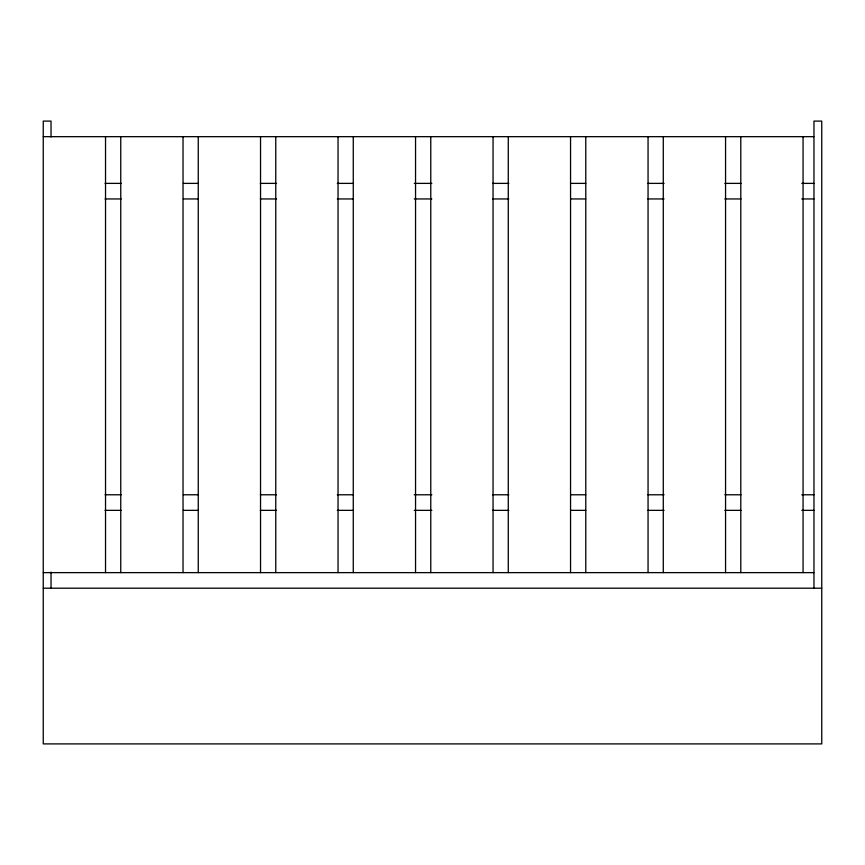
<?xml version="1.0" encoding="UTF-8"?>
<svg xmlns="http://www.w3.org/2000/svg" width="865" height="865" viewBox="0 0 865 865"><rect width="100%" height="100%" fill="white"/><g stroke="black" fill="none" stroke-linecap="round" stroke-linejoin="round"><path stroke-width="1.3" d="M43.25 136.67L813.803 136.67M105.043 183.38L121.251 183.38M183.369 183.38L198.215 183.38M260.333 183.38L276.541 183.38M337.307 183.38L353.504 183.38M414.27 183.38L431.83 183.38M492.585 183.38L508.793 183.38M570.911 183.38L585.756 183.38M647.874 183.38L664.082 183.38M724.848 183.38L741.046 183.38M801.812 183.38L813.965 183.38M105.043 198.95L121.251 198.95M183.369 198.95L198.215 198.95M260.333 198.95L276.541 198.95M337.307 198.95L353.504 198.95M414.27 198.95L431.83 198.95M492.585 198.95L508.793 198.95M570.911 198.95L585.756 198.95M647.874 198.95L664.082 198.95M724.848 198.95L741.046 198.95M801.812 198.95L813.965 198.95M105.043 494.78L121.251 494.78M183.369 494.78L198.215 494.78M260.333 494.78L276.541 494.78M337.307 494.78L353.504 494.78M414.27 494.78L431.83 494.78M492.585 494.78L508.793 494.78M570.911 494.78L585.756 494.78M647.874 494.78L664.082 494.78M724.848 494.78L741.046 494.78M801.812 494.78L813.965 494.78M105.043 510.35L121.251 510.35M183.369 510.35L198.215 510.35M260.333 510.35L276.541 510.35M337.307 510.35L353.504 510.35M414.27 510.35L431.83 510.35M492.585 510.35L508.793 510.35M570.911 510.35L585.756 510.35M647.874 510.35L664.082 510.35M724.848 510.35L741.046 510.35M801.812 510.35L813.965 510.35M43.25 572.63L813.803 572.63M43.25 588.2L821.75 588.2M813.965 588.2L813.965 121.1L821.75 121.1L821.75 743.9L43.25 743.9L43.25 121.1L51.035 121.1L51.035 137.005M803.066 136.67L803.066 572.63M740.786 136.67L740.786 572.63M725.562 136.67L725.562 572.63M663.282 136.67L663.282 572.63M648.058 136.67L648.058 572.63M585.778 136.67L585.778 572.63M570.554 136.67L570.554 572.63M508.274 136.67L508.274 572.63M493.05 136.67L493.05 572.63M430.77 136.67L430.77 572.63M415.546 136.67L415.546 572.63M353.266 136.67L353.266 572.63M338.042 136.67L338.042 572.63M275.762 136.67L275.762 572.63M260.538 136.67L260.538 572.63M198.258 136.67L198.258 572.63M183.034 136.67L183.034 572.63M120.754 136.67L120.754 572.63M105.53 136.67L105.53 572.63M51.035 572.089L51.035 588.2"/></g></svg>
